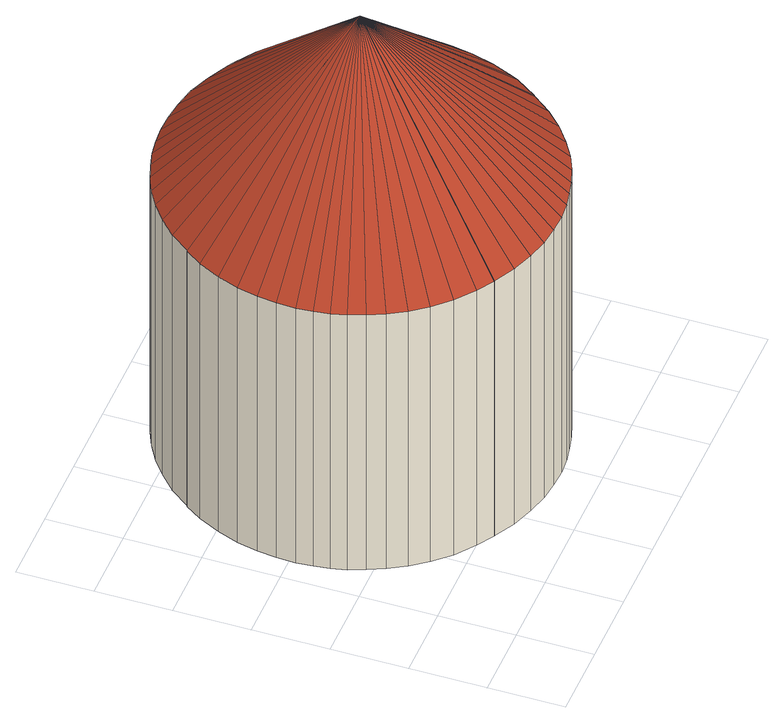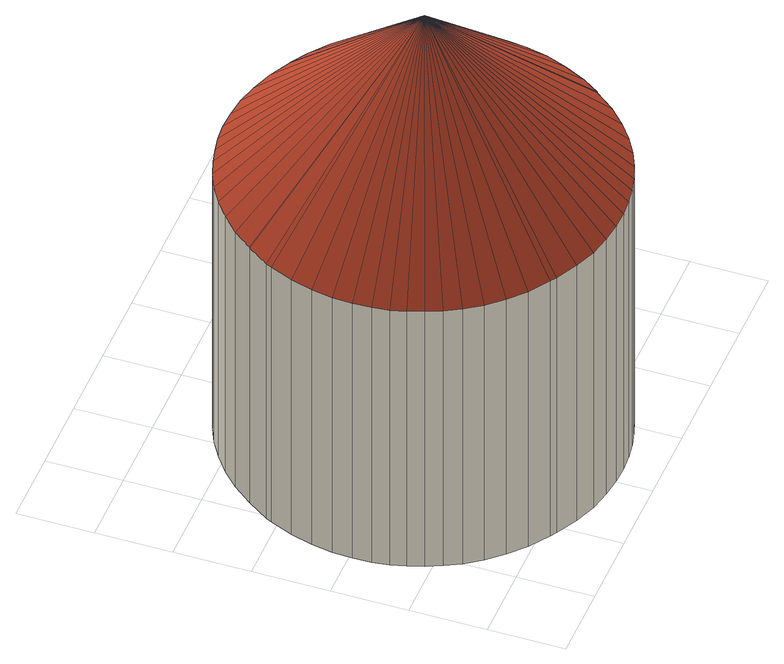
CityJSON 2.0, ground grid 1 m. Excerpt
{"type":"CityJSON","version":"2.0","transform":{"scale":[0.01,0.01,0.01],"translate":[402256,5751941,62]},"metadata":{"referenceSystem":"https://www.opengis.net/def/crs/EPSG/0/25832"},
"CityObjects":{
"building1":{"type":"Building","attributes":{"Gemeindeschluessel":"05515000","Geometrietyp2DReferenz":"3000","function":"31001_3043","roofType":"4000","measuredHeight":6.61},"geometry":[{"type":"Solid","lod":"2","boundaries":[[[[0,1,2,3]],[[4,5,1,0]],[[6,7,5,4]],[[8,9,7,6]],[[10,11,9,8]],[[12,13,11,10]],[[14,15,13,12]],[[16,17,15,14]],[[18,19,17,16]],[[20,21,19,18]],[[22,23,21,20]],[[24,25,23,22]],[[26,27,25,24]],[[28,29,27,26]],[[30,31,29,28]],[[32,33,31,30]],[[34,35,33,32]],[[36,37,35,34]],[[38,39,37,36]],[[40,41,39,38]],[[42,43,41,40]],[[44,45,43,42]],[[46,47,45,44]],[[48,49,47,46]],[[50,51,49,48]],[[52,53,51,50]],[[54,55,53,52]],[[56,57,55,54]],[[58,59,57,56]],[[60,61,59,58]],[[62,63,61,60]],[[64,65,63,62]],[[66,67,65,64]],[[68,69,67,66]],[[70,71,69,68]],[[72,73,71,70]],[[74,75,73,72]],[[76,77,75,74]],[[78,79,77,76]],[[80,81,79,78]],[[82,83,81,80]],[[84,85,83,82]],[[86,87,85,84]],[[88,89,87,86]],[[90,91,89,88]],[[92,93,91,90]],[[94,95,93,92]],[[96,97,95,94]],[[98,99,97,96]],[[100,101,99,98]],[[102,103,101,100]],[[104,105,103,102]],[[106,107,105,104]],[[108,109,107,106]],[[110,111,109,108]],[[112,113,111,110]],[[114,115,113,112]],[[116,117,115,114]],[[118,119,117,116]],[[120,121,119,118]],[[122,123,121,120]],[[124,125,123,122]],[[126,127,125,124]],[[3,2,127,126]],[[126,128,3]],[[3,128,0]],[[0,128,4]],[[4,128,6]],[[6,128,8]],[[8,128,10]],[[10,128,12]],[[12,128,14]],[[14,128,16]],[[16,128,18]],[[18,128,20]],[[20,128,22]],[[22,128,24]],[[24,128,26]],[[26,128,28]],[[28,128,30]],[[30,128,32]],[[32,128,34]],[[34,128,36]],[[36,128,38]],[[38,128,40]],[[40,128,42]],[[42,128,44]],[[44,128,46]],[[46,128,48]],[[48,128,50]],[[50,128,52]],[[52,128,54]],[[54,128,56]],[[56,128,58]],[[58,128,60]],[[60,128,62]],[[62,128,64]],[[64,128,66]],[[66,128,68]],[[68,128,70]],[[70,128,72]],[[72,128,74]],[[74,128,76]],[[76,128,78]],[[78,128,80]],[[80,128,82]],[[82,128,84]],[[84,128,86]],[[86,128,88]],[[88,128,90]],[[90,128,92]],[[92,128,94]],[[94,128,96]],[[96,128,98]],[[98,128,100]],[[100,128,102]],[[102,128,104]],[[104,128,106]],[[106,128,108]],[[108,128,110]],[[110,128,112]],[[112,128,114]],[[114,128,116]],[[116,128,118]],[[118,128,120]],[[120,128,122]],[[122,128,124]],[[124,128,126]],[[1,5,7,9,11,13,15,17,19,21,23,25,27,29,31,33,35,37,39,41,43,45,47,49,51,53,55,57,59,61,63,65,67,69,71,73,75,77,79,81,83,85,87,89,91,93,95,97,99,101,103,105,107,109,111,113,115,117,119,121,123,125,127,2]]]],"semantics":{"surfaces":[{"type":"WallSurface"},{"type":"RoofSurface"},{"type":"GroundSurface"}],"values":[[0,0,0,0,0,0,0,0,0,0,0,0,0,0,0,0,0,0,0,0,0,0,0,0,0,0,0,0,0,0,0,0,0,0,0,0,0,0,0,0,0,0,0,0,0,0,0,0,0,0,0,0,0,0,0,0,0,0,0,0,0,0,0,0,1,1,1,1,1,1,1,1,1,1,1,1,1,1,1,1,1,1,1,1,1,1,1,1,1,1,1,1,1,1,1,1,1,1,1,1,1,1,1,1,1,1,1,1,1,1,1,1,1,1,1,1,1,1,1,1,1,1,1,1,1,1,1,1,2]]}}]}
},
"vertices":[
[102,475,478],[102,475,69],[82,449,69],[82,449,478],[124,496,478],[124,496,69],[146,513,478],[146,513,69],[168,526,478],[168,526,69],[190,536,478],[190,536,69],[211,543,478],[211,543,69],[231,549,478],[231,549,69],[252,552,478],[252,552,69],[274,554,478],[274,554,69],[298,553,478],[298,553,69],[324,550,478],[324,550,69],[352,544,478],[352,544,69],[380,533,478],[380,533,69],[409,518,478],[409,518,69],[417,513,478],[417,513,69],[444,495,478],[444,495,69],[466,475,478],[466,475,69],[485,454,478],[485,454,69],[500,432,478],[500,432,69],[511,411,478],[511,411,69],[520,391,478],[520,391,69],[527,371,478],[527,371,69],[532,351,478],[532,351,69],[535,329,478],[535,329,69],[536,305,478],[536,305,69],[535,279,478],[535,279,69],[530,251,478],[530,251,69],[522,222,478],[522,222,69],[509,192,478],[509,192,69],[505,184,478],[505,184,69],[486,156,478],[486,156,69],[485,155,478],[485,155,69],[465,130,478],[465,130,69],[444,109,478],[444,109,69],[421,92,478],[421,92,69],[399,78,478],[399,78,69],[377,68,478],[377,68,69],[356,61,478],[356,61,69],[336,56,478],[336,56,69],[316,52,478],[316,52,69],[293,50,478],[293,50,69],[269,51,478],[269,51,69],[243,54,478],[243,54,69],[216,61,478],[216,61,69],[187,71,478],[187,71,69],[159,86,478],[159,86,69],[158,86,478],[158,86,69],[136,100,478],[136,100,69],[110,120,478],[110,120,69],[89,142,478],[89,142,69],[72,164,478],[72,164,69],[59,187,478],[59,187,69],[49,209,478],[49,209,69],[41,230,478],[41,230,69],[36,250,478],[36,250,69],[33,270,478],[33,270,69],[31,292,478],[31,292,69],[32,317,478],[32,317,69],[35,342,478],[35,342,69],[41,370,478],[41,370,69],[52,398,478],[52,398,69],[66,427,478],[66,427,69],[81,449,478],[81,449,69],[286,304,729]
]}
